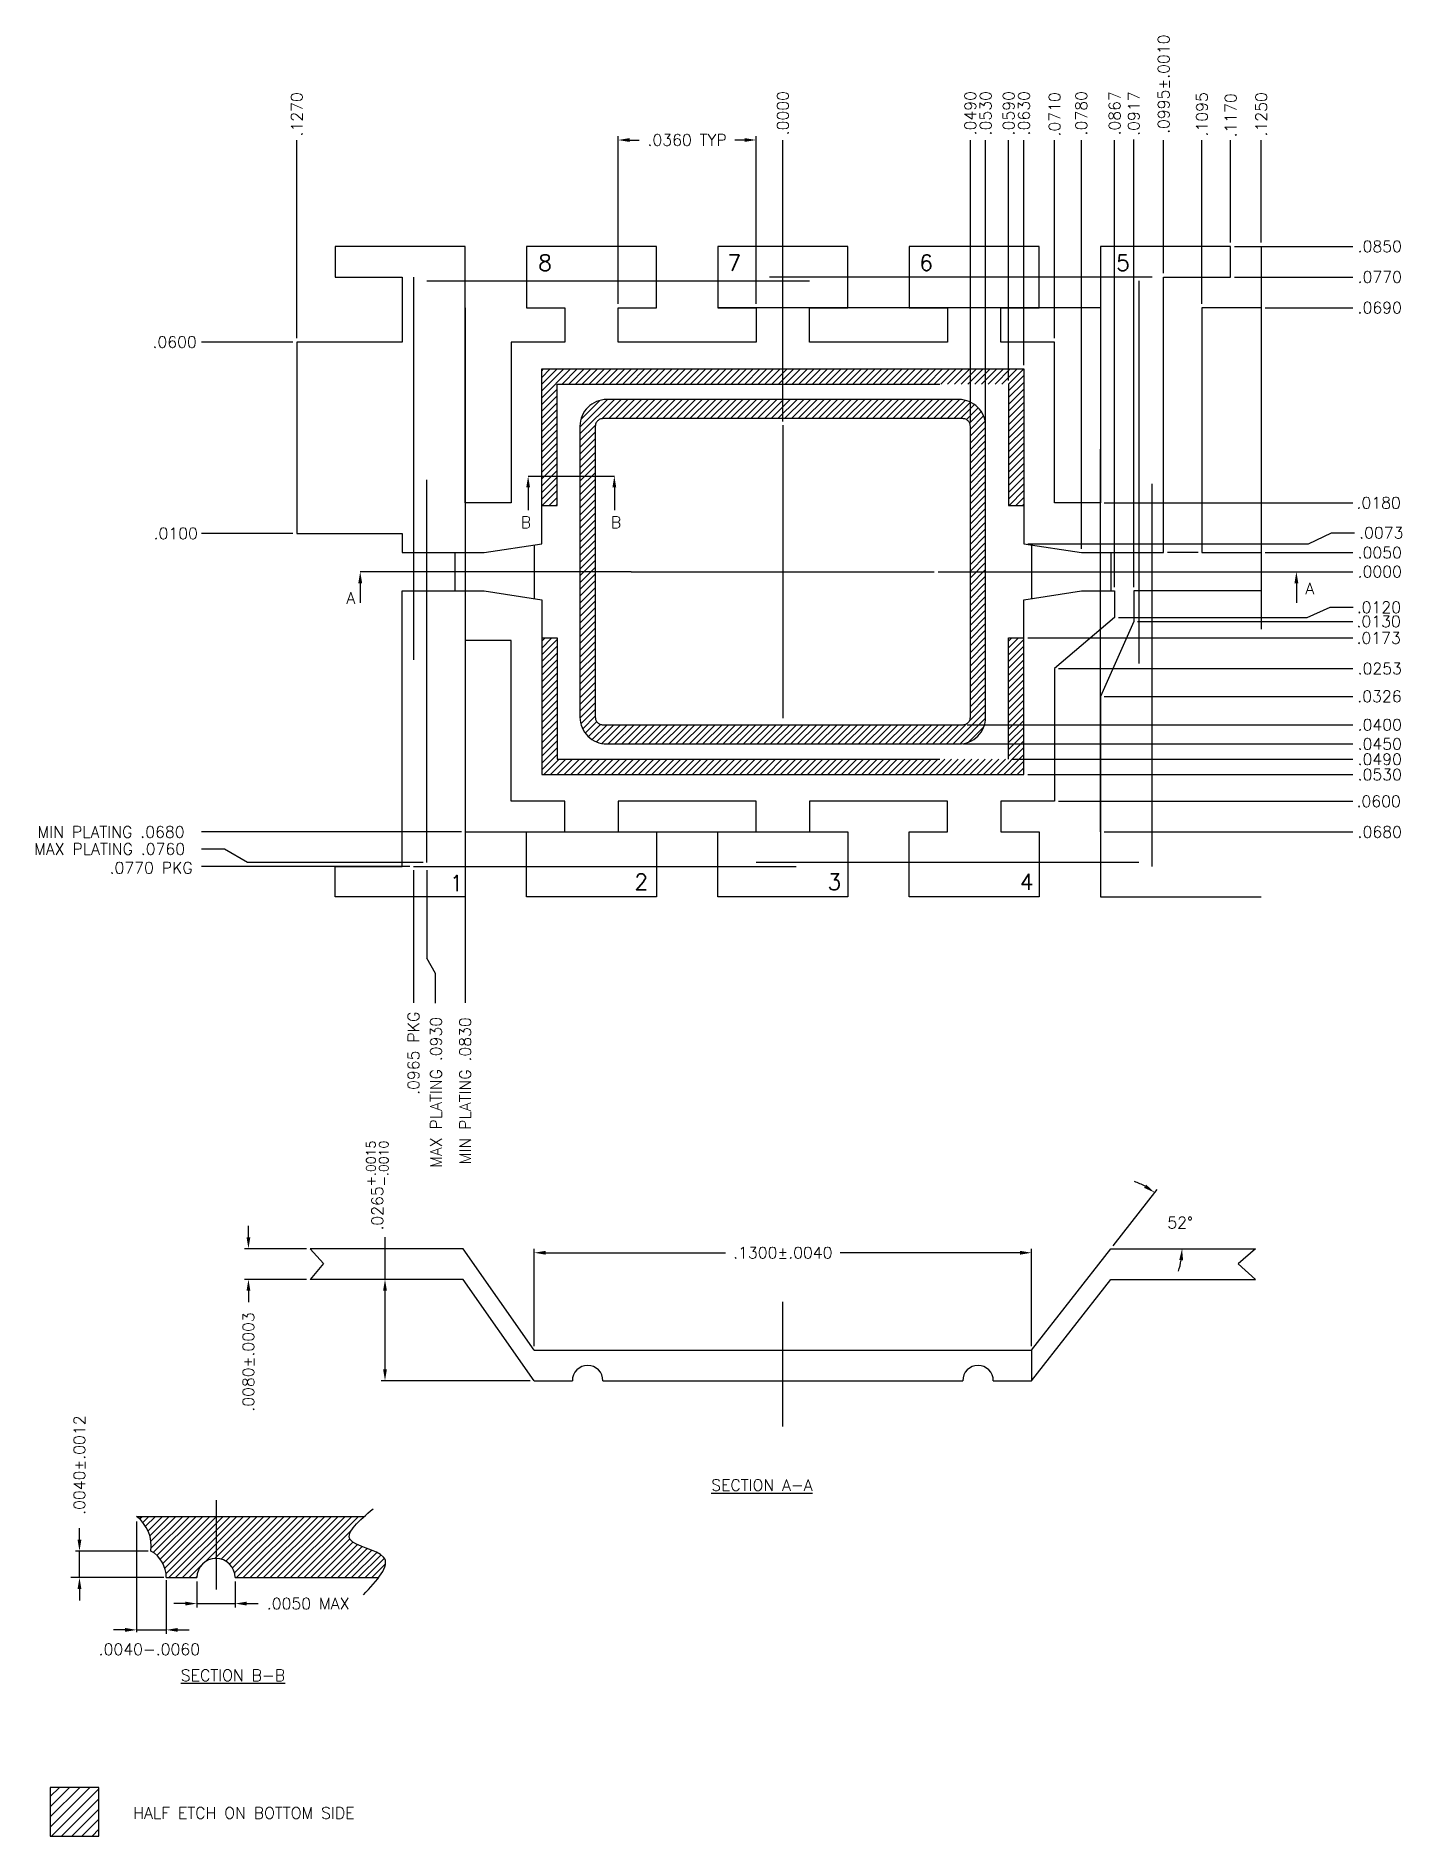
# Model space of a CAD drawing. Extents: x -154.65 to -154.293, y 87.621 to 88.091.
import ezdxf

# ---------------------------------------------------------------- set-up
doc = ezdxf.new("R2010")
doc.units = 0
doc.header["$LTSCALE"] = 0.04
doc.header["$MEASUREMENT"] = 0
doc.linetypes.add('CENTER2', pattern=[1.125, 0.75, -0.125, 0.125, -0.125])
doc.linetypes.add('HIDDEN2', pattern=[0.1875, 0.125, -0.0625])
doc.layers.add('2', color=7, linetype='CONTINUOUS')
doc.layers.add('2D', color=4, linetype='CONTINUOUS')
doc.styles.add('SIMPLEX', font='SIMPLEX.shx')
doc.styles.get("Standard").update_dxf_attribs({"font": 'SIMPLEX', "height": 3})

msp = doc.modelspace()

# ---------------------------------------------------------------- hatches: boundary and pattern name
at = {"layer": '2'}
h = msp.add_hatch(dxfattribs=at)
h.set_pattern_fill('ANSI31', color=4, scale=0.01, style=0)
h.set_pattern_definition([(45, (-154.4706187910054, 87.95080163793507), (-0.0008838834764832, 0.0008838834764832), [])])
h.paths.add_polyline_path([(-154.602534481986, 87.70411110786468), (-154.623292379508, 87.70411110786468, -0.2692881814954254), (-154.6195344819809, 87.69503931109207, -0.2679491922363064), (-154.615534481986, 87.68811110786469), (-154.607534481986, 87.68811110786469, -0.4142135623730951), (-154.602534481986, 87.69311110786468)])
edge = h.paths.add_edge_path()
edge.add_spline(control_points=[(-154.5600445564099, 87.68811110786469), (-154.5584464442869, 87.69022955064526), (-154.556421847404, 87.69492232822917), (-154.5709574606098, 87.69676593485286), (-154.5664332101261, 87.70174865933927), (-154.56378832712, 87.70411110786468)], knot_values=[0.0045375238983144, 0.0045375238983144, 0.0045375238983144, 0.0045375238983144, 0.0112042065658252, 0.0210744431563549, 0.0289278733333596, 0.0289278733333596, 0.0289278733333596, 0.0289278733333596], degree=3, periodic=0)
edge.add_line((-154.56378832712, 87.70411110786468), (-154.602534481986, 87.70411110786468))
edge.add_line((-154.602534481986, 87.70411110786468), (-154.602534481986, 87.69311110786468))
edge.add_arc((-154.602534481986, 87.68811110786469), 0.0049999999999955, 0, 90, ccw=False)
edge.add_line((-154.597534481986, 87.68811110786469), (-154.5600445564099, 87.68811110786469))
at = {"layer": '2D'}
h = msp.add_hatch(dxfattribs=at)
h.set_pattern_fill('ANSI31', color=256, scale=0.01, style=0)
h.set_pattern_definition([(45, (-154.454432232995, 87.63339055206731), (-0.0008838834764832, 0.0008838834764832), [])])
h.paths.add_polyline_path([(-154.517432232995, 87.93364161238081), (-154.513432232995, 87.93364161238085), (-154.513432232995, 87.90195790451571), (-154.395432232995, 87.90195790451571), (-154.3954322329949, 87.93364161238081), (-154.3914322329949, 87.93364161238081), (-154.391432232995, 87.89795790451572), (-154.517432232995, 87.89795790451572)])
edge = h.paths.add_edge_path()
edge.add_arc((-154.500432232995, 87.91295790451576), 0.007, 180.0000000000258, 270)
edge.add_line((-154.500432232995, 87.90595790451574), (-154.408432232995, 87.90595790451574))
edge.add_arc((-154.408432232995, 87.91295790451576), 0.0070000000000064, 270, 360)
edge.add_line((-154.401432232995, 87.91295790451576), (-154.401432232995, 87.98895790451567))
edge.add_arc((-154.408432232995, 87.98895790451567), 0.007000000000005, 0, 90)
edge.add_line((-154.408432232995, 87.99595790451566), (-154.500432232995, 87.99595790451569))
edge.add_arc((-154.500432232995, 87.98895790451569), 0.007000000000005, 90, 180)
edge.add_line((-154.507432232995, 87.98895790451569), (-154.507432232995, 87.91295790451576))
edge = h.paths.add_edge_path(flags=16)
edge.add_arc((-154.5014322329949, 87.9889579045157), 0.002, 90, 179.9999999998876)
edge.add_line((-154.503432232995, 87.9889579045157), (-154.5034322329951, 87.91295790451576))
edge.add_arc((-154.5014322329951, 87.91295790451576), 0.002, 179.9999999999224, 270)
edge.add_line((-154.5014322329951, 87.91095790451574), (-154.407432232995, 87.91095790451573))
edge.add_arc((-154.407432232995, 87.91295790451572), 0.002, 269.9999999999871, 359.9999999998707)
edge.add_line((-154.405432232995, 87.91295790451572), (-154.4054322329948, 87.98895790451569))
edge.add_arc((-154.4074322329948, 87.98895790451569), 0.002, 359.9999999998597, 450)
edge.add_line((-154.4074322329948, 87.99095790451568), (-154.5014322329949, 87.99095790451572))
h.paths.add_polyline_path([(-154.517432232995, 87.96827419665058), (-154.517432232995, 88.00395790451569), (-154.391432232995, 88.00395790451569), (-154.3914322329949, 87.96827419665058), (-154.3954322329949, 87.96827419665058), (-154.395432232995, 87.99995790451568), (-154.513432232995, 87.99995790451568), (-154.513432232995, 87.96827419665055)])
h = msp.add_hatch(dxfattribs=at)
h.set_pattern_fill('ANSI31', color=256, scale=0.015, style=0)
h.set_pattern_definition([(45, (-154.452191285851, 87.95709740562619), (-0.0013258252147248, 0.0013258252147248), [])])
h.paths.add_polyline_path([(-154.6331647764304, 87.62058023370967), (-154.6331647764304, 87.63325482091663), (-154.6458393636374, 87.63325482091663), (-154.6458393636374, 87.62058023370967)])

# ---------------------------------------------------------------- linework, layer by layer
at = {"layer": '2'}
for p, q in [((-154.5379877327576, 87.77404359112847), (-154.57791597825, 87.77404359112845)), ((-154.519432232995, 87.74754359112845), (-154.5379877327576, 87.77404359112847)), ((-154.389432232995, 87.74754359112845), (-154.3687281638925, 87.77404359112845)), ((-154.3687281638925, 87.77404359112845), (-154.33094848774, 87.77404359112845)), ((-154.5379877327576, 87.76604359112848), (-154.57791597825, 87.76604359112848)), ((-154.519432232995, 87.73954359112844), (-154.5379877327576, 87.76604359112848)), ((-154.389432232995, 87.73954359112847), (-154.3687281638925, 87.76604359112848)), ((-154.3687281638925, 87.76604359112848), (-154.33094848774, 87.76604359112848)), ((-154.519432232995, 87.74754359112845), (-154.389432232995, 87.74754359112845)), ((-154.519432232995, 87.73954359112844), (-154.509432232995, 87.73954359112847)), ((-154.501432232995, 87.73954359112847), (-154.407432232995, 87.73954359112844)), ((-154.399432232995, 87.73954359112844), (-154.389432232995, 87.73954359112844)), ((-154.623292379508, 87.70411110786468), (-154.56378832712, 87.70411110786468)), ((-154.615534481986, 87.68811110786469), (-154.607534481986, 87.68811110786469)), ((-154.597534481986, 87.68811110786469), (-154.5600445564099, 87.68811110786469))]:
    msp.add_line(p, q, dxfattribs=at)
for points in [[(-154.421432232995, 88.03595790451574), (-154.421432232995, 88.01995790451568), (-154.411432232995, 88.01995790451568), (-154.411432232995, 88.01095790451569), (-154.447432232995, 88.01095790451569), (-154.447432232995, 88.01995790451568), (-154.437432232995, 88.01995790451568), (-154.437432232995, 88.03595790451574), (-154.471432232995, 88.03595790451574), (-154.471432232995, 88.01995790451568), (-154.461432232995, 88.01995790451568), (-154.461432232995, 88.01095790451569), (-154.497432232995, 88.01095790451569), (-154.497432232995, 88.01995790451568), (-154.487432232995, 88.01995790451568), (-154.487432232995, 88.03595790451574), (-154.521432232995, 88.03595790451574), (-154.521432232995, 88.01995790451568), (-154.511432232995, 88.01995790451568), (-154.511432232995, 88.01095790451566), (-154.525432232995, 88.01095790451569), (-154.525432232995, 87.96895790451563), (-154.537432232995, 87.96895790451563), (-154.537432232995, 88.03595790451574), (-154.5714322329949, 88.03595790451574), (-154.5714322329949, 88.0279579045157), (-154.553932232995, 88.0279579045157), (-154.553932232995, 88.01095790451576), (-154.581432232995, 88.01095790451576), (-154.581432232995, 87.96095790451571), (-154.553932232995, 87.96095790451571), (-154.553932232995, 87.95595790451569), (-154.532432232995, 87.95595790451569), (-154.517432232995, 87.95827419665056), (-154.517432232995, 88.00395790451569), (-154.391432232995, 88.00395790451569), (-154.3914322329949, 87.95827419665056), (-154.3764322329949, 87.95595790451569), (-154.3549322329949, 87.95595790451569), (-154.3549322329949, 88.0279579045157), (-154.337432232995, 88.0279579045157), (-154.337432232995, 88.03595790451574), (-154.371432232995, 88.03595790451574), (-154.371432232995, 87.96895790451563), (-154.383432232995, 87.96895790451563), (-154.383432232995, 88.01095790451569), (-154.3974322329949, 88.01095790451569), (-154.3974322329949, 88.01995790451568), (-154.387432232995, 88.01995790451568), (-154.387432232995, 88.03595790451574)], [(-154.387432232995, 87.86595790451567), (-154.421432232995, 87.86595790451567), (-154.421432232995, 87.88295790451572), (-154.411432232995, 87.88295790451572), (-154.411432232995, 87.89095790451574), (-154.447432232995, 87.89095790451574), (-154.447432232995, 87.88295790451572), (-154.437432232995, 87.88295790451572), (-154.437432232995, 87.86595790451567), (-154.471432232995, 87.86595790451567), (-154.471432232995, 87.88295790451572), (-154.461432232995, 87.88295790451572), (-154.461432232995, 87.89095790451574), (-154.497432232995, 87.89095790451574), (-154.497432232995, 87.88295790451572), (-154.487432232995, 87.88295790451572), (-154.487432232995, 87.86595790451567), (-154.521432232995, 87.86595790451567), (-154.521432232995, 87.88295790451575), (-154.511432232995, 87.88295790451575), (-154.511432232995, 87.89095790451574), (-154.525432232995, 87.89095790451574), (-154.525432232995, 87.93295790451577), (-154.537432232995, 87.93295790451577), (-154.537432232995, 87.86595790451567), (-154.5714322329949, 87.86595790451567), (-154.5714322329949, 87.8739579045157), (-154.553932232995, 87.8739579045157), (-154.553932232995, 87.94595790451571), (-154.532432232995, 87.94595790451571), (-154.517432232995, 87.94364161238089), (-154.517432232995, 87.89795790451572), (-154.391432232995, 87.89795790451572), (-154.3914322329949, 87.94364161238084), (-154.376432232995, 87.94595790451571), (-154.367728163995, 87.94595790451571), (-154.367728163995, 87.93895790451569), (-154.383432232995, 87.9256537493824), (-154.383432232995, 87.89095790451574), (-154.3974322329949, 87.89095790451574), (-154.3974322329949, 87.88295790451575), (-154.387432232995, 87.88295790451575)], [(-154.6331647764304, 87.62058023370967), (-154.6331647764304, 87.63325482091663), (-154.6458393636374, 87.63325482091663), (-154.6458393636374, 87.62058023370967)]]:
    msp.add_lwpolyline(points, close=True, dxfattribs=at)
for points in [[(-154.3294322329951, 88.01995790451566), (-154.344932232995, 88.01995790451566), (-154.344932232995, 87.95595790451564), (-154.3294322329951, 87.95595790451564)], [(-154.3294322329951, 87.94595790451571), (-154.362728163995, 87.94595790451571), (-154.3627281639951, 87.93795790451568), (-154.371432232995, 87.91838098448186), (-154.371432232995, 87.86595790451567), (-154.3294322329951, 87.86595790451567)], [(-154.57791597825, 87.77404359112845), (-154.5744747860027, 87.77022699222027), (-154.57791597825, 87.76604359112845)], [(-154.33094848774, 87.77404359112845), (-154.3354180806278, 87.77006445870575), (-154.33094848774, 87.76604359112845)]]:
    msp.add_lwpolyline(points, dxfattribs=at)
for centre, radius, start, end in [((-154.505432232995, 87.73954359112847), 0.0039999999999907, 0, 180), ((-154.403432232995, 87.73954359112844), 0.0039999999999907, 0, 180), ((-154.6292247141621, 87.6963394665077), 0.0097770651950871, 352.3581631414911, 52.64438423084229), ((-154.623534481986, 87.68811110786471), 0.008, 0, 59.99999995824095)]:
    msp.add_arc(centre, radius, start, end, dxfattribs=at)
at = {"layer": '2D'}
for p, q in [((-154.581432232995, 88.01195790451577), (-154.581432232995, 88.06376690725718)), ((-154.497432232995, 88.02095790451573), (-154.497432232995, 88.0647669072572)), ((-154.494432232995, 88.06376690725718), (-154.491932232995, 88.06376690725718)), ((-154.464432232995, 88.06376690725718), (-154.466932232995, 88.06376690725718)), ((-154.461432232995, 88.02095790451573), (-154.461432232995, 88.0647669072572)), ((-154.454432232995, 87.99023060425884), (-154.454432232995, 88.06376690725718)), ((-154.4054322329948, 87.98995790451568), (-154.4054322329948, 88.06376690725718)), ((-154.401432232995, 87.98995790451568), (-154.401432232995, 88.06376690725718)), ((-154.395432232995, 88.00095790451569), (-154.395432232995, 88.06376690725718)), ((-154.391432232995, 88.00495790451568), (-154.391432232995, 88.06376690725718)), ((-154.383432232995, 88.0119579045157), (-154.383432232995, 88.06376690725718)), ((-154.3764322329949, 87.9569579045157), (-154.3764322329949, 88.06376690725718)), ((-154.367728163995, 87.94695790451568), (-154.367728163995, 88.06373622385756)), ((-154.362728163995, 87.94695790451568), (-154.362728163995, 88.06393999044288)), ((-154.3549322329949, 88.0289579045157), (-154.3549322329949, 88.06376690725718)), ((-154.344932232995, 88.02095790451565), (-154.344932232995, 88.06376690725718)), ((-154.337432232995, 88.03695790451575), (-154.337432232995, 88.06376690725718)), ((-154.3294322329951, 88.03695790451567), (-154.3294322329951, 88.06376690725718)), ((-154.336432232995, 88.03595790451574), (-154.3054531079376, 88.03595790451574)), ((-154.336432232995, 88.0279579045157), (-154.3054531079376, 88.0279579045157)), ((-154.3284322329951, 88.01995790451566), (-154.3054531079376, 88.01995790451566)), ((-154.582432232995, 88.01095790451576), (-154.6063446485785, 88.01095790451576)), ((-154.5209809093545, 87.9759649547851), (-154.4984550327391, 87.9759649547851)), ((-154.370432232995, 87.96895790451563), (-154.3054531079376, 87.96895790451563)), ((-154.582432232995, 87.96095790451571), (-154.6063446485785, 87.96095790451571)), ((-154.3170463167844, 87.95827419665056), (-154.3110463167844, 87.96113110150145)), ((-154.3110463167844, 87.96113110150145), (-154.3050463167844, 87.96113110150145)), ((-154.540136301995, 87.95595790451569), (-154.540136301995, 87.94595790451571)), ((-154.519432232995, 87.95796535769927), (-154.519432232995, 87.94395045133216)), ((-154.3904322329949, 87.95827419665056), (-154.3170463167844, 87.95827419665056)), ((-154.3894322329949, 87.95796535769927), (-154.389432232995, 87.94395045133216)), ((-154.368728163995, 87.95595790451569), (-154.368728163995, 87.94595790451571)), ((-154.3459322329949, 87.95595790451564), (-154.3539322329949, 87.95595790451564)), ((-154.3284322329951, 87.95595790451564), (-154.3054531079376, 87.95595790451564)), ((-154.494019224993, 87.9509579045157), (-154.5648528539493, 87.9509579045157)), ((-154.4138452409969, 87.9509579045157), (-154.3054531079376, 87.9509579045157)), ((-154.3173946018899, 87.93895790451569), (-154.3113946018899, 87.94166742272279)), ((-154.3113946018899, 87.94166742272279), (-154.3053946018899, 87.94166742272279)), ((-154.366728163995, 87.93895790451569), (-154.3173946018899, 87.93895790451569)), ((-154.3617281639951, 87.93795790451568), (-154.3054531079376, 87.93795790451568)), ((-154.3904322329949, 87.93364161238081), (-154.3054531079376, 87.93364161238081)), ((-154.382432232995, 87.9256537493824), (-154.3054531079376, 87.9256537493824)), ((-154.370432232995, 87.91838098448186), (-154.3054531079376, 87.91838098448186)), ((-154.4062740672743, 87.91095790451573), (-154.3054531079376, 87.91095790451573)), ((-154.407432232995, 87.90595790451574), (-154.3054531079376, 87.90595790451574)), ((-154.394432232995, 87.90195790451571), (-154.3054531079376, 87.90195790451571)), ((-154.3904322329949, 87.89795790451572), (-154.3054531079376, 87.89795790451572)), ((-154.382432232995, 87.89095790451574), (-154.3054531079376, 87.89095790451574)), ((-154.5384322329949, 87.88295790451575), (-154.6063446485785, 87.88295790451575)), ((-154.537432232995, 87.88195790451572), (-154.537432232995, 87.83827263583863)), ((-154.370432232995, 87.88295790451568), (-154.3054531079376, 87.88295790451568)), ((-154.6003446485785, 87.8784880280654), (-154.6063446485785, 87.8784880280654)), ((-154.5943446485785, 87.87495790451574), (-154.6003446485785, 87.8784880280654)), ((-154.5484322329949, 87.87495790451574), (-154.5943446485785, 87.87495790451574)), ((-154.551932232995, 87.8739579045157), (-154.6063446485785, 87.8739579045157)), ((-154.550932232995, 87.87295790451572), (-154.550932232995, 87.83827263583863)), ((-154.5474322329949, 87.87295790451572), (-154.5474322329949, 87.8499910000774)), ((-154.5451838898214, 87.8459262091995), (-154.5474322329949, 87.8499910000774)), ((-154.5451838898214, 87.83824165686855), (-154.5451838898214, 87.8459262091995)), ((-154.3681125024171, 87.77483160188201), (-154.3566471458374, 87.78950658909632)), ((-154.5940648550274, 87.77704359112845), (-154.5940648550274, 87.78004359112845)), ((-154.558380589074, 87.76604359112848), (-154.558380589074, 87.77705059710921)), ((-154.57891597825, 87.77404359112845), (-154.5950648550274, 87.77404359112845)), ((-154.519432232995, 87.74854359112842), (-154.519432232995, 87.7739938004097)), ((-154.516432232995, 87.7729938004097), (-154.469432232995, 87.7729938004097)), ((-154.392432232995, 87.7729938004097), (-154.439432232995, 87.7729938004097)), ((-154.389432232995, 87.74854359112842), (-154.389432232995, 87.7739938004097)), ((-154.57891597825, 87.76604359112845), (-154.5950648550274, 87.76604359112845)), ((-154.5940648550274, 87.76304359112845), (-154.5940648550274, 87.76004359112844)), ((-154.5389877327576, 87.76604359112848), (-154.5593805890741, 87.76604359112848)), ((-154.558380589074, 87.74254359112842), (-154.558380589074, 87.76304359112846)), ((-154.389432232995, 87.74754359112845), (-154.389432232995, 87.73954359112847)), ((-154.520432232995, 87.73954359112844), (-154.5593805890741, 87.73954359112844)), ((-154.6382160081692, 87.69804272928242), (-154.6382160081692, 87.70104272928239)), ((-154.6232923795081, 87.70277871435842), (-154.6232923795081, 87.67386790198704)), ((-154.6202450132867, 87.69504272928243), (-154.6392160081692, 87.69504272928243)), ((-154.6382149734677, 87.68811110786469), (-154.6382160081692, 87.69504272928243)), ((-154.6161962298224, 87.68811110786469), (-154.6405081273973, 87.68811110786469)), ((-154.615534481986, 87.68743407241291), (-154.615534481986, 87.67344227266983)), ((-154.607534481986, 87.68711110786467), (-154.607534481986, 87.68031622728846)), ((-154.597534481986, 87.68711110786467), (-154.597534481986, 87.68031622728846)), ((-154.6382149734677, 87.68511110786469), (-154.6382149734677, 87.68211110786469)), ((-154.610534481986, 87.6813162272885), (-154.613534481986, 87.6813162272885)), ((-154.607534481986, 87.6813162272885), (-154.597534481986, 87.6813162272885)), ((-154.5945344819861, 87.6813162272885), (-154.591534481986, 87.6813162272885)), ((-154.626292379508, 87.67444227266984), (-154.6292923795081, 87.67444227266984)), ((-154.6232923795081, 87.67444227266984), (-154.615534481986, 87.67444227266984)), ((-154.612534481986, 87.67444227266984), (-154.609534481986, 87.67444227266984))]:
    msp.add_line(p, q, dxfattribs=at)
at = {"layer": '2D', "linetype": 'CENTER2'}
for p, q in [((-154.3294322329951, 88.03595790451568), (-154.3294322329951, 87.86322290515751)), ((-154.454432232995, 87.98923060425884), (-154.454432232995, 87.91268520477259)), ((-154.494019224993, 87.9509579045157), (-154.4148452409969, 87.9509579045157)), ((-154.454432232995, 87.72760262840995), (-154.454432232995, 87.760208364242)), ((-154.602534481986, 87.70836877737788), (-154.602534481986, 87.68501405573537))]:
    msp.add_line(p, q, dxfattribs=at)
at = {"layer": '2D', "color": 2, "linetype": 'CENTER2'}
msp.add_lwpolyline([(-154.357932232995, 88.02795790451567), (-154.550932232995, 88.0279579045157), (-154.550932232995, 87.8739579045157), (-154.357932232995, 87.8739579045157)], close=True, dxfattribs=at)
at = {"layer": '2D', "linetype": 'HIDDEN2'}
for points in [[(-154.361432232995, 87.8749579045157), (-154.5474322329949, 87.87495790451574), (-154.5474322329949, 88.02695790451567), (-154.361432232995, 88.0269579045157)], [(-154.537432232995, 87.88295790451575), (-154.371432232995, 87.88295790451568), (-154.371432232995, 88.01995790451575), (-154.5374322329949, 88.01995790451568)]]:
    msp.add_lwpolyline(points, close=True, dxfattribs=at)
for points in [[(-154.517432232995, 87.96827419665058), (-154.513432232995, 87.96827419665055), (-154.513432232995, 87.99995790451568), (-154.395432232995, 87.99995790451568), (-154.3954322329949, 87.96827419665058), (-154.3914322329949, 87.96827419665058)], [(-154.517432232995, 87.93364161238081), (-154.513432232995, 87.93364161238085), (-154.513432232995, 87.90195790451571), (-154.395432232995, 87.90195790451571), (-154.3954322329949, 87.93364161238081), (-154.3914322329949, 87.93364161238081)]]:
    msp.add_lwpolyline(points, dxfattribs=at)
for points in [[(-154.507432232995, 87.91295790451576, 0.414213562372963), (-154.500432232995, 87.90595790451574), (-154.408432232995, 87.90595790451574, 0.4142135623730951), (-154.401432232995, 87.91295790451576), (-154.401432232995, 87.98895790451567, 0.4142135623730951), (-154.408432232995, 87.99595790451566), (-154.500432232995, 87.99595790451569, 0.4142135623730951), (-154.507432232995, 87.98895790451569)], [(-154.5014322329949, 87.99095790451572, 0.4142135623725209), (-154.503432232995, 87.9889579045157), (-154.5034322329951, 87.91295790451576, 0.4142135623734915), (-154.5014322329951, 87.91095790451574), (-154.407432232995, 87.91095790451573, 0.4142135623725004), (-154.405432232995, 87.91295790451572), (-154.4054322329948, 87.98895790451569, 0.4142135623738125), (-154.4074322329948, 87.99095790451568)]]:
    msp.add_lwpolyline(points, format="xyb", close=True, dxfattribs=at)
at = {"layer": '2D'}
for points in [[(-154.5209809093545, 87.9729649547851), (-154.5209809093545, 87.96700510167672)], [(-154.5648528539493, 87.9479579045157), (-154.5648528539493, 87.94284789475547)], [(-154.3202425302958, 87.9479579045157), (-154.3202425302958, 87.94284789475547)]]:
    msp.add_lwpolyline(points, dxfattribs=at)
at = {"layer": '2D', "extrusion": (0, 0, -1)}
msp.add_lwpolyline([(154.4984550327392, 87.9729649547851), (154.4984550327392, 87.96700510167672)], dxfattribs=at)
at = {"layer": '2D'}
for start, end in [(61.23993714329728, 70.47987428660984), (341.5201257133828, 350.7600628566954)]:
    msp.add_arc((-154.3687281638925, 87.7740435911284), 0.0186228260808956, start, end, dxfattribs=at)
at = {"layer": '2D', "color": 0}
msp.add_arc((-154.602534481986, 87.68811110786469), 0.0049999999999955, 0, 180, dxfattribs=at)
at = {"layer": '2D'}
msp.add_open_spline([(-154.564032162263, 87.68357555426083), (-154.5604519121955, 87.68739506896932), (-154.5537176757202, 87.69457934793948), (-154.5722478128305, 87.69692959508978), (-154.5651026668543, 87.70302043541915), (-154.5615034429205, 87.7060885740357)], degree=3, knots=[0, 0, 0, 0, 0.0112042065658377, 0.0210744431563172, 0.0310930480055896, 0.0310930480055896, 0.0310930480055896, 0.0310930480055896], dxfattribs=at)
for points in [[(-154.494432232995, 88.0642669072572), (-154.494432232995, 88.0632669072572), (-154.497432232995, 88.06376690725718)], [(-154.464432232995, 88.0642669072572), (-154.464432232995, 88.0632669072572), (-154.461432232995, 88.06376690725718)], [(-154.5214809093545, 87.9729649547851), (-154.5209809093545, 87.9759649547851), (-154.5204809093545, 87.9729649547851)], [(-154.5653528539493, 87.9479579045157), (-154.5648528539493, 87.9509579045157), (-154.5643528539494, 87.9479579045157)], [(-154.3207425302958, 87.9479579045157), (-154.3202425302958, 87.9509579045157), (-154.3197425302958, 87.9479579045157)], [(-154.3594928314329, 87.79078666741817), (-154.3600430211806, 87.78995162775354), (-154.3572628073128, 87.78871857834271)], [(-154.5945648550274, 87.77704359112845), (-154.5935648550274, 87.77704359112845), (-154.5940648550274, 87.77404359112845)], [(-154.516432232995, 87.7734938004097), (-154.516432232995, 87.77249380040968), (-154.519432232995, 87.7729938004097)], [(-154.392432232995, 87.7734938004097), (-154.392432232995, 87.77249380040968), (-154.389432232995, 87.7729938004097)], [(-154.3508453521877, 87.77109361168388), (-154.3498486013205, 87.77101306536974), (-154.3501053378116, 87.7740435911284)], [(-154.5945648550274, 87.76304359112845), (-154.5935648550274, 87.76304359112845), (-154.5940648550274, 87.76604359112845)], [(-154.558880589074, 87.76304359112846), (-154.5578805890739, 87.76304359112846), (-154.558380589074, 87.76604359112848)], [(-154.558880589074, 87.74254359112842), (-154.5578805890739, 87.74254359112842), (-154.558380589074, 87.73954359112844)], [(-154.6387160081692, 87.69804272928242), (-154.6377160081692, 87.69804272928242), (-154.6382160081692, 87.69504272928243)], [(-154.6387149734677, 87.68511110786469), (-154.6377149734677, 87.68511110786469), (-154.6382149734677, 87.68811110786469)], [(-154.610534481986, 87.6818162272885), (-154.610534481986, 87.68081622728847), (-154.607534481986, 87.6813162272885)], [(-154.5945344819861, 87.6818162272885), (-154.5945344819861, 87.68081622728847), (-154.597534481986, 87.6813162272885)], [(-154.626292379508, 87.67494227266984), (-154.626292379508, 87.67394227266983), (-154.6232923795081, 87.67444227266984)], [(-154.612534481986, 87.67494227266984), (-154.612534481986, 87.67394227266983), (-154.615534481986, 87.67444227266984)]]:
    msp.add_solid(points, dxfattribs=at)
at = {"layer": '2D', "extrusion": (0, 0, -1)}
msp.add_solid([(154.4979550327392, 87.9729649547851), (154.4984550327392, 87.9759649547851), (154.498955032739, 87.9729649547851)], dxfattribs=at)

# ---------------------------------------------------------------- texts
at = {"layer": '2D'}
for s, p in [('8', (-154.5183359052068, 88.02960492769947)), ('7', (-154.468909047304, 88.02960492769947)), ('6', (-154.4187530085345, 88.02960492769947)), ('5', (-154.3673322466873, 88.02960492769947)), ('1', (-154.5415089588471, 87.8674614199028)), ('2', (-154.4932132004113, 87.8678448024008)), ('3', (-154.4427395284053, 87.8678448024008)), ('4', (-154.3924984539661, 87.8678448024008))]:
    msp.add_text(s, height=0.0041666666666667, dxfattribs=at).set_placement(p)
at = {"layer": '2D', "char_height": 0.003, "attachment_point": 5, "rotation": 90, "style": 'SIMPLEX'}
for s, insert in [('.0995±.0010', (-154.354932232995, 88.07834909092752)), ('\\A1;.1270', (-154.581432232995, 88.07048119297149)), ('\\A1;.0000', (-154.454432232995, 88.0707669072572)), ('\\A1;.0490', (-154.4054322329948, 88.0707669072572)), ('\\A1;.0530', (-154.401432232995, 88.0707669072572)), ('\\A1;.0590', (-154.395432232995, 88.0707669072572)), ('\\A1;.0630', (-154.391432232995, 88.0707669072572)), ('\\A1;.0710', (-154.383432232995, 88.07048119297149)), ('\\A1;.0780', (-154.3764322329949, 88.0707669072572)), ('\\A1;.0867', (-154.367728163995, 88.07073622385757)), ('\\A1;.0917', (-154.362728163995, 88.07065427615716)), ('\\A1;.1095', (-154.344932232995, 88.07048119297149)), ('\\A1;.1170', (-154.3374322329951, 88.07019547868575)), ('\\A1;.1250', (-154.3294322329952, 88.07048119297149)), ('.0965 PKG', (-154.550932232995, 87.82512985865428)), ('MAX PLATING .0930', (-154.5450393279973, 87.81488451401138)), ('MIN PLATING .0830', (-154.537432232995, 87.81530922052966)), ('\\A1;.0265{\\H0.002400;\\S+.0015^ -.0010;}', (-154.560380589074, 87.7905363113949)), ('.0080±.0003', (-154.5940648550274, 87.74445196240536)), ('.0040±.0012', (-154.6382149734677, 87.71749106535574))]:
    msp.add_mtext(s, dxfattribs=dict(at, insert=insert))
at = {"layer": '2D', "char_height": 0.003, "attachment_point": 5, "style": 'SIMPLEX'}
for s, insert in [('.0360 TYP', (-154.479432232995, 88.06376690725718)), ('\\A1;.0850', (-154.2984531079377, 88.03595790451574)), ('\\A1;.0770', (-154.2984531079377, 88.0279579045157)), ('\\A1;.0690', (-154.2984531079377, 88.01995790451566)), ('\\A1;.0600', (-154.6133446485785, 88.01095790451576)), ('\\A1;.0180', (-154.2987388222234, 87.96895790451563)), ('B', (-154.5215478704491, 87.9638756822556)), ('B', (-154.4980139018388, 87.9638756822556)), ('\\A1;.0100', (-154.6130589342928, 87.96095790451571)), ('\\A1;.0073', (-154.2980463167844, 87.96113110150145)), ('\\A1;.0050', (-154.2984531079377, 87.95595790451564)), ('\\A1;.0000', (-154.2984531079377, 87.9509579045157)), ('A', (-154.5673298294824, 87.94410475311808)), ('A', (-154.3167148741622, 87.94657533418913)), ('\\A1;.0120', (-154.2986803161756, 87.94166742272279)), ('\\A1;.0130', (-154.2987388222234, 87.93795790451568)), ('\\A1;.0173', (-154.2987388222234, 87.93364161238081)), ('\\A1;.0253', (-154.2984531079376, 87.9256537493824)), ('\\A1;.0326', (-154.2985245365091, 87.91838098448186)), ('\\A1;.0400', (-154.2984531079377, 87.91095790451573)), ('\\A1;.0450', (-154.2984531079377, 87.90595790451574)), ('\\A1;.0490', (-154.2984531079377, 87.90195790451571)), ('\\A1;.0530', (-154.2984531079377, 87.89795790451572)), ('.0600', (-154.2987388222234, 87.89095790451574)), ('MIN PLATING .0680', (-154.629969674468, 87.88295790451575)), ('.0680', (-154.2984531079377, 87.88295790451568)), ('MAX PLATING .0760', (-154.6303512329917, 87.8784880280654)), ('.0770 PKG', (-154.6194798089656, 87.87358226525141)), ('\\A1;52°', (-154.3506226298187, 87.78087108349366)), ('.1300±.0040', (-154.454432232995, 87.7729938004097)), ('{\\LSECTION A-A}', (-154.4598990648116, 87.71226990039261)), ('.0050 MAX', (-154.5784630534146, 87.6813162272885)), ('.0040-.0060', (-154.6199546559354, 87.6693450434824)), ('{\\LSECTION B-B}', (-154.5981025120743, 87.66257550338491)), ('HALF ETCH ON BOTTOM SIDE', (-154.5952464973086, 87.62659399443942))]:
    msp.add_mtext(s, dxfattribs=dict(at, insert=insert))

doc.saveas('drawing.dxf')
